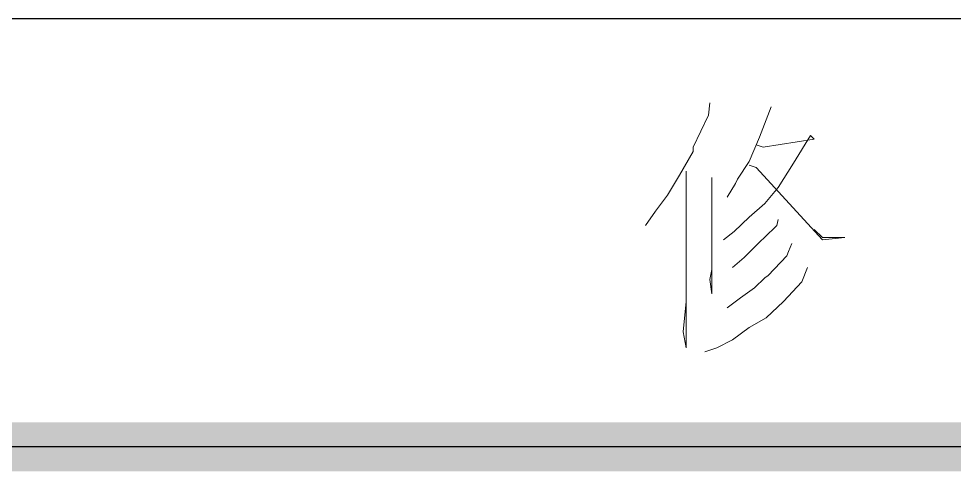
# Model space of a CAD drawing. Extents: x -93062 to 326984, y -142534 to 91021.
# Drawn here: x 309246 to 310777, y -87785 to -87045 of the extents above; entities that cross this region are included whole.
import ezdxf
from ezdxf.enums import TextEntityAlignment as Align

# ---------------------------------------------------------------- set-up
doc = ezdxf.new("R2010")
doc.units = 0
doc.header["$LTSCALE"] = 1000
doc.header["$MEASUREMENT"] = 0
doc.layers.get('0').update_dxf_attribs({"color": 8})
doc.layers.add('Version', color=8, linetype='Continuous')
doc.styles.add('TK', font='GEDITXT.SHX', dxfattribs={"width": 0.85, "height": 3.5, "bigfont": 'DXT.SHX'})

# ---------------------------------------------------------------- blocks, each defined once
blk = doc.blocks.new('GEDI_TQ_2012')
at = {"color": 2, "const_width": 0.8}
blk.add_lwpolyline([(-180, 40), (0, 40)], dxfattribs=at)
blk = doc.blocks.new('GEDI_Version_2012')
at = {"layer": 'Version', "color": 2}
for p, q in [((0, 7), (-180, 7)), ((0, 0), (-180, 0))]:
    blk.add_line(p, q, dxfattribs=at)
at = {"layer": 'Version', "color": 7, "lineweight": 0}
for points in [[(-109.618, 5.624), (-109.64, 5.422), (-109.895, 4.898), (-109.895, 4.831), (-110.119, 4.442), (-110.314, 4.113), (-110.508, 3.851), (-110.673, 3.619)], [(-108.615, 5.557), (-108.81, 5.063), (-108.975, 4.666), (-109.169, 4.375), (-109.199, 4.307), (-109.334, 4.083)], [(-108.862, 4.936), (-108.75, 4.898), (-107.912, 5.033), (-107.972, 5.093), (-108.249, 4.636), (-108.503, 4.24), (-108.72, 3.978), (-108.975, 3.754), (-109.221, 3.522), (-109.394, 3.387)], [(-108.975, 4.607), (-108.862, 4.569), (-107.777, 3.387), (-107.411, 3.424), (-107.777, 3.424), (-107.912, 3.552)], [(-110.007, 4.509), (-110.007, 1.621), (-110.059, 1.883), (-110.007, 2.377)], [(-109.588, 4.405), (-109.588, 2.504), (-109.618, 2.736), (-109.588, 2.901)], [(-108.503, 3.716), (-108.526, 3.619), (-108.556, 3.589), (-108.832, 3.327), (-109.057, 3.095), (-109.251, 2.931)], [(-108.279, 3.327), (-108.331, 3.192), (-108.361, 3.125), (-108.668, 2.803), (-108.72, 2.766), (-108.892, 2.601), (-109.117, 2.437), (-109.334, 2.272)], [(-108.024, 2.931), (-108.114, 2.699), (-108.413, 2.377), (-108.698, 2.108), (-108.975, 1.95), (-109.251, 1.748), (-109.506, 1.621), (-109.7, 1.554)]]:
    blk.add_lwpolyline(points, dxfattribs=at)
blk = doc.blocks.new('A$C51466E6C')
for name, p in [('GEDI_Version_2012', (1040, 50)), ('GEDI_TQ_2012', (1040, 10))]:
    blk.add_blockref(name, p)
at = {"style": 'TK', "width": 0.85}
for tag, height, p in [('PROJECTNAME', 4.75, (985, 44)), ('PHASE', 4, (1027, 44)), ('DRAWINGNAME', 4.75, (995, 31))]:
    blk.add_attdef(tag, text='', height=height, dxfattribs=at).set_placement(p, align=Align.MIDDLE_CENTER)
for tag, p, height in [('APPROVE', (872, 32.75), 3.5), ('DESIGN', (917, 32.75), 3.5), ('REVIEW1', (872, 25.75), 3.5), ('DRAW', (917, 25.75), 3.5), ('DRAWINGNUMBER', (967, 18.5), 4), ('REVIEW2', (872, 18.75), 3.5), ('PROPORTION', (917, 18.75), 3.5), ('CHECK', (872, 11.75), 3.5), ('DATE', (917, 11.75), 3.5), ('VERSION', (1033, 11.75), 3.5)]:
    blk.add_attdef(tag, p, '', height=height, dxfattribs=at)

msp = doc.modelspace()

# ---------------------------------------------------------------- block references
at = {"xscale": 100, "yscale": 100, "zscale": 100}
msp.add_blockref('A$C51466E6C', (217339.1, -92745.5), dxfattribs=at)

doc.saveas('drawing.dxf')
